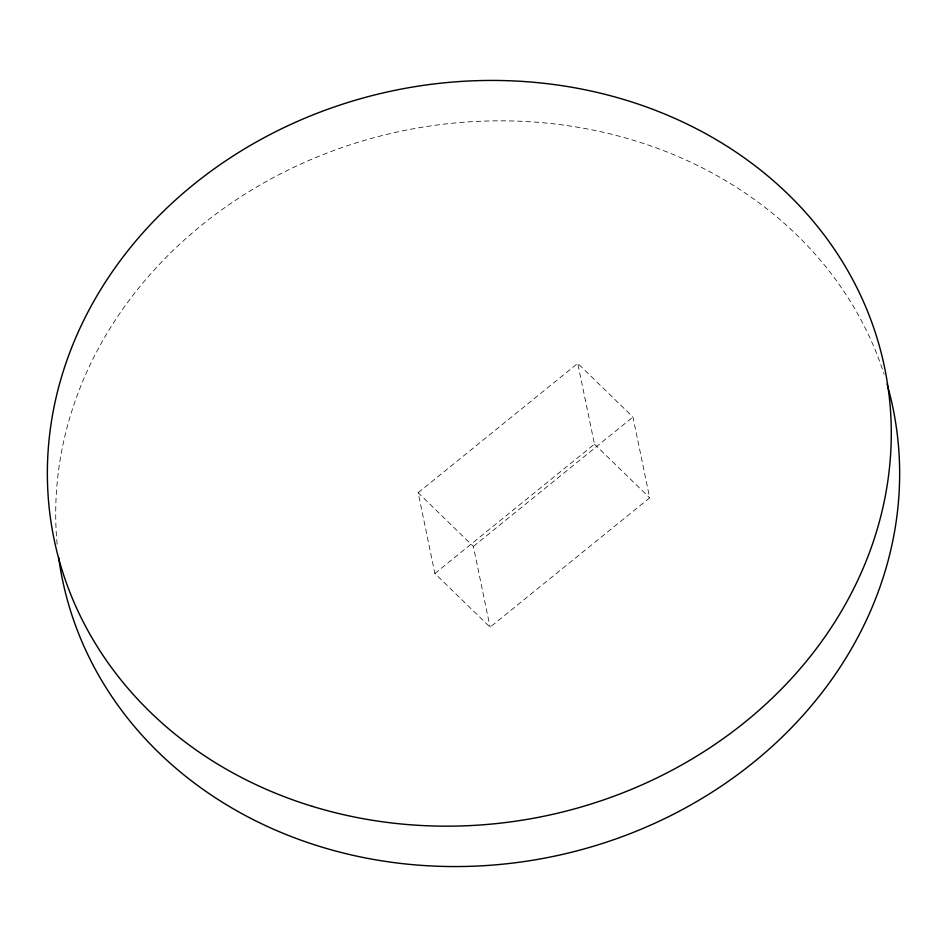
<?xml version="1.0" encoding="UTF-8"?>
<svg xmlns="http://www.w3.org/2000/svg" width="947" height="947" viewBox="0 0 947 947"><rect width="100%" height="100%" fill="white"/><g stroke="black" fill="none" stroke-linecap="round" stroke-linejoin="round"><path stroke-width="0.71" stroke-dasharray="4.74 3.55" d="M418.16 492.712L577.741 363.364L632.951 417.071L649.678 497.838L490.096 627.186L434.886 573.491L418.16 492.712L473.37 546.419L490.096 627.186M434.886 573.491L594.467 444.143L577.741 363.364M473.37 546.419L632.951 417.071M594.467 444.143L649.678 497.838M57.14 544.276A424.031 370.514 -11.7 0 1 403.138 130.757A424.031 370.514 -11.7 0 1 884.048 374.112"/><path stroke-width="1.42" d="M887.043 383.961A424.031 370.514 -11.7 0 1 553.877 856.289A424.031 370.514 -11.7 0 1 58.655 557.428M312.131 806.288A424.031 370.514 -11.7 0 0 887.043 380.848A424.031 370.514 -11.7 0 0 208.778 172.78A424.031 370.514 -11.7 0 0 312.131 806.288"/></g></svg>
